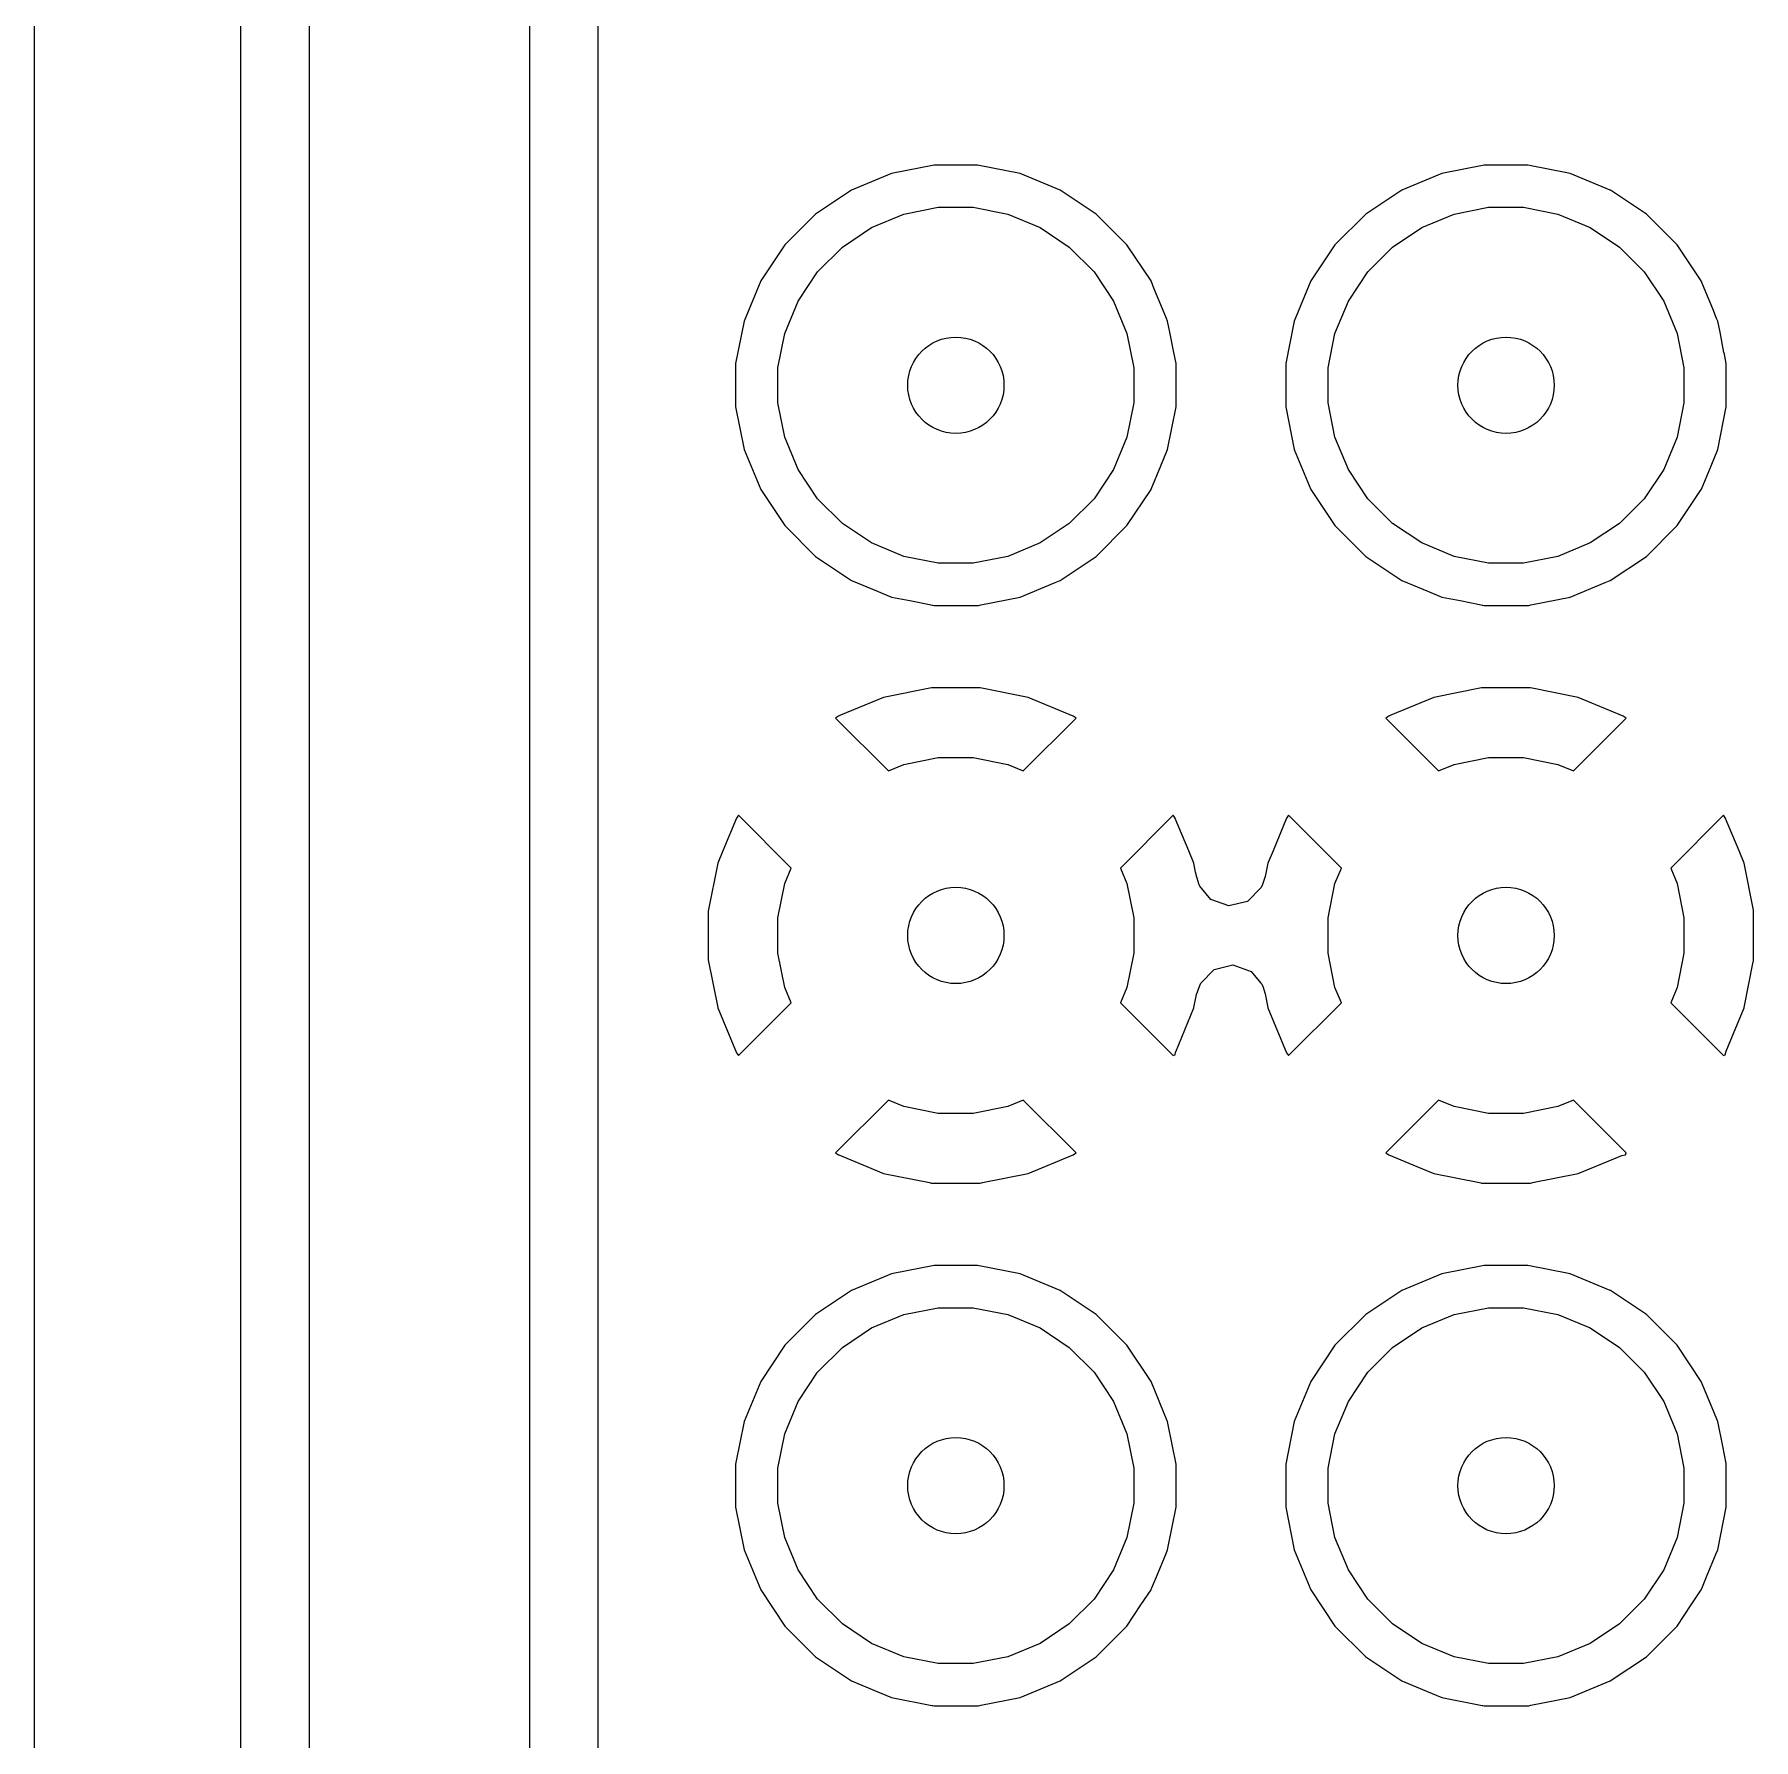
# Model space of a CAD drawing. Header units: inches. Extents: x 0.01 to 5.35, y 0.01 to 3.37.
# Drawn here: x 0.3971 to 0.6431, y 1.693 to 1.9371 of the extents above; entities that cross this region are included whole.
import ezdxf

# ---------------------------------------------------------------- set-up
doc = ezdxf.new("R2010")
doc.units = ezdxf.units.IN
doc.header["$MEASUREMENT"] = 0
doc.layers.add('BLACK', color=250, linetype='CONTINUOUS')

msp = doc.modelspace()

# ---------------------------------------------------------------- linework, layer by layer
at = {"layer": 'BLACK', "linetype": 'CONTINUOUS'}
for p, q in [((0.39711, 0.73874), (0.39711, 2.23583)), ((0.42659, 2.23583), (0.42659, 1.12842)), ((0.43646, 1.13094), (0.43646, 2.23331)), ((0.46795, 2.22678), (0.46795, 1.13747)), ((0.47781, 1.88375), (0.47781, 2.07683)), ((0.51978, 1.91715), (0.51405, 1.91478)), ((0.52587, 1.91837), (0.51978, 1.91716)), ((0.51978, 1.91716), (0.51978, 1.91715)), ((0.53208, 1.91837), (0.52587, 1.91837)), ((0.52587, 1.91837), (0.52587, 1.91837)), ((0.52587, 1.91837), (0.52587, 1.91837)), ((0.53817, 1.91716), (0.53208, 1.91837)), ((0.53208, 1.91837), (0.53208, 1.91837)), ((0.53208, 1.91837), (0.53208, 1.91837)), ((0.53817, 1.91715), (0.53817, 1.91716)), ((0.5439, 1.91478), (0.53817, 1.91715)), ((0.59852, 1.91715), (0.59279, 1.91478)), ((0.60461, 1.91837), (0.59852, 1.91716)), ((0.59852, 1.91716), (0.59852, 1.91715)), ((0.61082, 1.91837), (0.60461, 1.91837)), ((0.60461, 1.91837), (0.60461, 1.91837)), ((0.60461, 1.91837), (0.60461, 1.91837)), ((0.61691, 1.91716), (0.61082, 1.91837)), ((0.61082, 1.91837), (0.61082, 1.91837)), ((0.61082, 1.91837), (0.61082, 1.91837)), ((0.61691, 1.91715), (0.61691, 1.91716)), ((0.62264, 1.91478), (0.61691, 1.91715)), ((0.51405, 1.91478), (0.50889, 1.91133)), ((0.51405, 1.91478), (0.51405, 1.91478)), ((0.51405, 1.91478), (0.51405, 1.91478)), ((0.54391, 1.91478), (0.5439, 1.91478)), ((0.5439, 1.91478), (0.5439, 1.91478)), ((0.5439, 1.91478), (0.5439, 1.91478)), ((0.5439, 1.91478), (0.5439, 1.91478)), ((0.54907, 1.91133), (0.54391, 1.91478)), ((0.59279, 1.91478), (0.58763, 1.91133)), ((0.59279, 1.91478), (0.59279, 1.91478)), ((0.59279, 1.91478), (0.59279, 1.91478)), ((0.62265, 1.91478), (0.62264, 1.91478)), ((0.62264, 1.91478), (0.62264, 1.91478)), ((0.62781, 1.91133), (0.62265, 1.91478)), ((0.62265, 1.91478), (0.62265, 1.91478)), ((0.62265, 1.91478), (0.62265, 1.91478)), ((0.52155, 1.91134), (0.52647, 1.91232)), ((0.52647, 1.91232), (0.53148, 1.91232)), ((0.53148, 1.91232), (0.5364, 1.91134)), ((0.60029, 1.91134), (0.60521, 1.91232)), ((0.60521, 1.91232), (0.61022, 1.91232)), ((0.61022, 1.91232), (0.61515, 1.91134)), ((0.50889, 1.91133), (0.5045, 1.90694)), ((0.50889, 1.91133), (0.50889, 1.91133)), ((0.50889, 1.91133), (0.50889, 1.91133)), ((0.51274, 1.90663), (0.51691, 1.90942)), ((0.51691, 1.90942), (0.52155, 1.91134)), ((0.5364, 1.91134), (0.54104, 1.90942)), ((0.54104, 1.90942), (0.54521, 1.90663)), ((0.55346, 1.90694), (0.54907, 1.91133)), ((0.54907, 1.91133), (0.54907, 1.91133)), ((0.54907, 1.91133), (0.54907, 1.91133)), ((0.58763, 1.91133), (0.58324, 1.90694)), ((0.58763, 1.91133), (0.58763, 1.91133)), ((0.58763, 1.91133), (0.58763, 1.91133)), ((0.59148, 1.90663), (0.59565, 1.90942)), ((0.59565, 1.90942), (0.60029, 1.91134)), ((0.61515, 1.91134), (0.61978, 1.90942)), ((0.61978, 1.90942), (0.62395, 1.90663)), ((0.6322, 1.90694), (0.62781, 1.91133)), ((0.62781, 1.91133), (0.62781, 1.91133)), ((0.62781, 1.91133), (0.62781, 1.91133)), ((0.5045, 1.90694), (0.50105, 1.90178)), ((0.5045, 1.90694), (0.5045, 1.90694)), ((0.5045, 1.90694), (0.5045, 1.90694)), ((0.55691, 1.90178), (0.55346, 1.90694)), ((0.55346, 1.90694), (0.55346, 1.90694)), ((0.55346, 1.90694), (0.55346, 1.90694)), ((0.58324, 1.90694), (0.57979, 1.90178)), ((0.58324, 1.90694), (0.58324, 1.90694)), ((0.58324, 1.90694), (0.58324, 1.90694)), ((0.63565, 1.90178), (0.6322, 1.90694)), ((0.6322, 1.90694), (0.6322, 1.90694)), ((0.6322, 1.90694), (0.6322, 1.90694)), ((0.50919, 1.90308), (0.51274, 1.90663)), ((0.54521, 1.90663), (0.54876, 1.90308)), ((0.58793, 1.90308), (0.59148, 1.90663)), ((0.62395, 1.90663), (0.6275, 1.90308)), ((0.50641, 1.89891), (0.50919, 1.90308)), ((0.54876, 1.90308), (0.55155, 1.89891)), ((0.58515, 1.89891), (0.58793, 1.90308)), ((0.6275, 1.90308), (0.63029, 1.89891)), ((0.50105, 1.90178), (0.49867, 1.89604)), ((0.50105, 1.90178), (0.50105, 1.90178)), ((0.50105, 1.90178), (0.50105, 1.90178)), ((0.55732, 1.90077), (0.55691, 1.90178)), ((0.55691, 1.90178), (0.55691, 1.90178)), ((0.55855, 1.8978), (0.55732, 1.90077)), ((0.57979, 1.90178), (0.57741, 1.89604)), ((0.57979, 1.90178), (0.57979, 1.90178)), ((0.57979, 1.90178), (0.57979, 1.90178)), ((0.63606, 1.90077), (0.63565, 1.90178)), ((0.63565, 1.90178), (0.63565, 1.90178)), ((0.63729, 1.8978), (0.63606, 1.90077)), ((0.50449, 1.89428), (0.50641, 1.89891)), ((0.55155, 1.89891), (0.55346, 1.89428)), ((0.55912, 1.89643), (0.55855, 1.8978)), ((0.58323, 1.89428), (0.58515, 1.89891)), ((0.63029, 1.89891), (0.63221, 1.89428)), ((0.63786, 1.89643), (0.63729, 1.8978)), ((0.49867, 1.89604), (0.49746, 1.88995)), ((0.49867, 1.89604), (0.49867, 1.89604)), ((0.55928, 1.89604), (0.55912, 1.89643)), ((0.5596, 1.89446), (0.55928, 1.89604)), ((0.57741, 1.89604), (0.5762, 1.88995)), ((0.57741, 1.89604), (0.57741, 1.89604)), ((0.63802, 1.89604), (0.63786, 1.89643)), ((0.63834, 1.89446), (0.63802, 1.89604)), ((0.50351, 1.88936), (0.50449, 1.89428)), ((0.55346, 1.89428), (0.55444, 1.88936)), ((0.56017, 1.89156), (0.5596, 1.89446)), ((0.58225, 1.88936), (0.58323, 1.89428)), ((0.63221, 1.89428), (0.63318, 1.88936)), ((0.63891, 1.89156), (0.63834, 1.89446)), ((0.49746, 1.88995), (0.49746, 1.88995)), ((0.49746, 1.88995), (0.49746, 1.88375)), ((0.56018, 1.89155), (0.56017, 1.89156)), ((0.56049, 1.88995), (0.56018, 1.89155)), ((0.56049, 1.88375), (0.56049, 1.88995)), ((0.56049, 1.88995), (0.56049, 1.88995)), ((0.56049, 1.88995), (0.56049, 1.88995)), ((0.5762, 1.88995), (0.5762, 1.88995)), ((0.5762, 1.88995), (0.5762, 1.88375)), ((0.63892, 1.89155), (0.63891, 1.89156)), ((0.63923, 1.88995), (0.63892, 1.89155)), ((0.63923, 1.88375), (0.63923, 1.88995)), ((0.63923, 1.88995), (0.63923, 1.88995)), ((0.63923, 1.88995), (0.63923, 1.88995)), ((0.50351, 1.88434), (0.50351, 1.88936)), ((0.55444, 1.88936), (0.55444, 1.88434)), ((0.58225, 1.88434), (0.58225, 1.88936)), ((0.63318, 1.88936), (0.63318, 1.88434)), ((0.47781, 1.8116), (0.47781, 1.88375)), ((0.49746, 1.88375), (0.49746, 1.88375)), ((0.49746, 1.88375), (0.49746, 1.88375)), ((0.49746, 1.88375), (0.49867, 1.87766)), ((0.50449, 1.87942), (0.50351, 1.88434)), ((0.55444, 1.88434), (0.55346, 1.87942)), ((0.55928, 1.87766), (0.56049, 1.88375)), ((0.56049, 1.88375), (0.56049, 1.88375)), ((0.5762, 1.88375), (0.5762, 1.88375)), ((0.5762, 1.88375), (0.5762, 1.88375)), ((0.5762, 1.88375), (0.57741, 1.87766)), ((0.58323, 1.87942), (0.58225, 1.88434)), ((0.63318, 1.88434), (0.63221, 1.87942)), ((0.63802, 1.87766), (0.63923, 1.88375)), ((0.63923, 1.88375), (0.63923, 1.88375)), ((0.49867, 1.87766), (0.49867, 1.87766)), ((0.49867, 1.87766), (0.50105, 1.87192)), ((0.50641, 1.87479), (0.50449, 1.87942)), ((0.55346, 1.87942), (0.55155, 1.87479)), ((0.55832, 1.87533), (0.55928, 1.87766)), ((0.57741, 1.87766), (0.57741, 1.87766)), ((0.57741, 1.87766), (0.57979, 1.87192)), ((0.58515, 1.87479), (0.58323, 1.87942)), ((0.63221, 1.87942), (0.63029, 1.87479)), ((0.63706, 1.87533), (0.63802, 1.87766)), ((0.55694, 1.872), (0.55832, 1.87533)), ((0.63568, 1.872), (0.63706, 1.87533)), ((0.50919, 1.87062), (0.50641, 1.87479)), ((0.55155, 1.87479), (0.54876, 1.87062)), ((0.58793, 1.87062), (0.58515, 1.87479)), ((0.63029, 1.87479), (0.6275, 1.87062)), ((0.50105, 1.87192), (0.50105, 1.87192)), ((0.50105, 1.87192), (0.50105, 1.87192)), ((0.50105, 1.87192), (0.50105, 1.87192)), ((0.50105, 1.87192), (0.50105, 1.87192)), ((0.50105, 1.87192), (0.50105, 1.87192)), ((0.50105, 1.87192), (0.5045, 1.86676)), ((0.51274, 1.86707), (0.50919, 1.87062)), ((0.54876, 1.87062), (0.54521, 1.86707)), ((0.55346, 1.86676), (0.55691, 1.87192)), ((0.55691, 1.87192), (0.55694, 1.872)), ((0.57979, 1.87192), (0.57979, 1.87192)), ((0.57979, 1.87192), (0.57979, 1.87192)), ((0.57979, 1.87192), (0.57979, 1.87192)), ((0.57979, 1.87192), (0.57979, 1.87192)), ((0.57979, 1.87192), (0.57979, 1.87192)), ((0.57979, 1.87192), (0.58324, 1.86676)), ((0.59148, 1.86707), (0.58793, 1.87062)), ((0.6275, 1.87062), (0.62395, 1.86707)), ((0.6322, 1.86676), (0.63565, 1.87192)), ((0.63565, 1.87192), (0.63568, 1.872)), ((0.5045, 1.86676), (0.5045, 1.86676)), ((0.5045, 1.86676), (0.5045, 1.86676)), ((0.5045, 1.86676), (0.50889, 1.86237)), ((0.51691, 1.86428), (0.51274, 1.86707)), ((0.54521, 1.86707), (0.54104, 1.86428)), ((0.54907, 1.86237), (0.55346, 1.86676)), ((0.58324, 1.86676), (0.58324, 1.86676)), ((0.58324, 1.86676), (0.58324, 1.86676)), ((0.58324, 1.86676), (0.58763, 1.86237)), ((0.59565, 1.86428), (0.59148, 1.86707)), ((0.62395, 1.86707), (0.61978, 1.86428)), ((0.62781, 1.86237), (0.6322, 1.86676)), ((0.52155, 1.86236), (0.51691, 1.86428)), ((0.54104, 1.86428), (0.5364, 1.86236)), ((0.60029, 1.86236), (0.59565, 1.86428)), ((0.61978, 1.86428), (0.61515, 1.86236)), ((0.50889, 1.86237), (0.50889, 1.86237)), ((0.50889, 1.86237), (0.50889, 1.86237)), ((0.50889, 1.86237), (0.51405, 1.85892)), ((0.52647, 1.86138), (0.52155, 1.86236)), ((0.53148, 1.86138), (0.52647, 1.86138)), ((0.5364, 1.86236), (0.53148, 1.86138)), ((0.5439, 1.85892), (0.54907, 1.86237)), ((0.58763, 1.86237), (0.58763, 1.86237)), ((0.58763, 1.86237), (0.58763, 1.86237)), ((0.58763, 1.86237), (0.59279, 1.85892)), ((0.60521, 1.86138), (0.60029, 1.86236)), ((0.61022, 1.86138), (0.60521, 1.86138)), ((0.61515, 1.86236), (0.61022, 1.86138)), ((0.62264, 1.85892), (0.62781, 1.86237)), ((0.51405, 1.85892), (0.51405, 1.85892)), ((0.51405, 1.85892), (0.51787, 1.85734)), ((0.53817, 1.85655), (0.54317, 1.85862)), ((0.54317, 1.85862), (0.5439, 1.85892)), ((0.5439, 1.85892), (0.5439, 1.85892)), ((0.5439, 1.85892), (0.5439, 1.85892)), ((0.59279, 1.85892), (0.59279, 1.85892)), ((0.59279, 1.85892), (0.59661, 1.85734)), ((0.61691, 1.85655), (0.62191, 1.85862)), ((0.62191, 1.85862), (0.62264, 1.85892)), ((0.62264, 1.85892), (0.62264, 1.85892)), ((0.62264, 1.85892), (0.62264, 1.85892)), ((0.51787, 1.85734), (0.51978, 1.85655)), ((0.51978, 1.85655), (0.51978, 1.85655)), ((0.51978, 1.85655), (0.51978, 1.85655)), ((0.51978, 1.85655), (0.52239, 1.85603)), ((0.52239, 1.85603), (0.5252, 1.85547)), ((0.5252, 1.85547), (0.52557, 1.85539)), ((0.52557, 1.85539), (0.52568, 1.85537)), ((0.52568, 1.85537), (0.52587, 1.85533)), ((0.52587, 1.85533), (0.53208, 1.85533)), ((0.53208, 1.85533), (0.53224, 1.85533)), ((0.53224, 1.85533), (0.53255, 1.85543)), ((0.53255, 1.85543), (0.53817, 1.85655)), ((0.59661, 1.85734), (0.59852, 1.85655)), ((0.59852, 1.85655), (0.59852, 1.85655)), ((0.59852, 1.85655), (0.59852, 1.85655)), ((0.59852, 1.85655), (0.60113, 1.85603)), ((0.60113, 1.85603), (0.60394, 1.85547)), ((0.60394, 1.85547), (0.60431, 1.85539)), ((0.60431, 1.85539), (0.60442, 1.85537)), ((0.60442, 1.85537), (0.60461, 1.85533)), ((0.60461, 1.85533), (0.61082, 1.85533)), ((0.61082, 1.85533), (0.61098, 1.85533)), ((0.61098, 1.85533), (0.61129, 1.85543)), ((0.61129, 1.85543), (0.61691, 1.85655)), ((0.52549, 1.84354), (0.51864, 1.84218)), ((0.53247, 1.84354), (0.52549, 1.84354)), ((0.52549, 1.84354), (0.52549, 1.84354)), ((0.53931, 1.84218), (0.53247, 1.84354)), ((0.53247, 1.84354), (0.53247, 1.84354)), ((0.60423, 1.84354), (0.59738, 1.84218)), ((0.61121, 1.84354), (0.60423, 1.84354)), ((0.60423, 1.84354), (0.60423, 1.84354)), ((0.61805, 1.84218), (0.61121, 1.84354)), ((0.61121, 1.84354), (0.61121, 1.84354)), ((0.51864, 1.84218), (0.51247, 1.83963)), ((0.51864, 1.84218), (0.51864, 1.84218)), ((0.51864, 1.84218), (0.51864, 1.84218)), ((0.51864, 1.84218), (0.51864, 1.84218)), ((0.54576, 1.83951), (0.53931, 1.84218)), ((0.53931, 1.84218), (0.53931, 1.84218)), ((0.59738, 1.84218), (0.59121, 1.83963)), ((0.59738, 1.84218), (0.59738, 1.84218)), ((0.59738, 1.84218), (0.59738, 1.84218)), ((0.59738, 1.84218), (0.59738, 1.84218)), ((0.6245, 1.83951), (0.61805, 1.84218)), ((0.61805, 1.84218), (0.61805, 1.84218)), ((0.51219, 1.83951), (0.51177, 1.83923)), ((0.51177, 1.83923), (0.51177, 1.83923)), ((0.51177, 1.83923), (0.51933, 1.83168)), ((0.51247, 1.83963), (0.51219, 1.83951)), ((0.51219, 1.83951), (0.51219, 1.83951)), ((0.53863, 1.83168), (0.54618, 1.83923)), ((0.54618, 1.83923), (0.54576, 1.83951)), ((0.54576, 1.83951), (0.54576, 1.83951)), ((0.54618, 1.83923), (0.54618, 1.83923)), ((0.54618, 1.83923), (0.54618, 1.83923)), ((0.59093, 1.83951), (0.59051, 1.83923)), ((0.59051, 1.83923), (0.59051, 1.83923)), ((0.59051, 1.83923), (0.59807, 1.83168)), ((0.59121, 1.83963), (0.59093, 1.83951)), ((0.59093, 1.83951), (0.59093, 1.83951)), ((0.61737, 1.83168), (0.62492, 1.83923)), ((0.62492, 1.83923), (0.6245, 1.83951)), ((0.6245, 1.83951), (0.6245, 1.83951)), ((0.62492, 1.83923), (0.62492, 1.83923)), ((0.62492, 1.83923), (0.62492, 1.83923)), ((0.52155, 1.8326), (0.52647, 1.83358)), ((0.52647, 1.83358), (0.53148, 1.83358)), ((0.53148, 1.83358), (0.5364, 1.8326)), ((0.60029, 1.8326), (0.60521, 1.83358)), ((0.60521, 1.83358), (0.61022, 1.83358)), ((0.61022, 1.83358), (0.61515, 1.8326)), ((0.51933, 1.83168), (0.52155, 1.8326)), ((0.5364, 1.8326), (0.53863, 1.83168)), ((0.59807, 1.83168), (0.60029, 1.8326)), ((0.61515, 1.8326), (0.61737, 1.83168)), ((0.49758, 1.82489), (0.49564, 1.82021)), ((0.49786, 1.82531), (0.49758, 1.82489)), ((0.49758, 1.82489), (0.49758, 1.82489)), ((0.49758, 1.82489), (0.49758, 1.82489)), ((0.50541, 1.81776), (0.49786, 1.82531)), ((0.49786, 1.82531), (0.49786, 1.82531)), ((0.5601, 1.82531), (0.55255, 1.81776)), ((0.56038, 1.82489), (0.5601, 1.82531)), ((0.5601, 1.82531), (0.5601, 1.82531)), ((0.5601, 1.82531), (0.5601, 1.82531)), ((0.56039, 1.82487), (0.56038, 1.82489)), ((0.56038, 1.82489), (0.56038, 1.82489)), ((0.56232, 1.82021), (0.56039, 1.82487)), ((0.57632, 1.82489), (0.57438, 1.82021)), ((0.5766, 1.82531), (0.57632, 1.82489)), ((0.57632, 1.82489), (0.57632, 1.82489)), ((0.57632, 1.82489), (0.57632, 1.82489)), ((0.58415, 1.81776), (0.5766, 1.82531)), ((0.5766, 1.82531), (0.5766, 1.82531)), ((0.63884, 1.82531), (0.63129, 1.81776)), ((0.63912, 1.82489), (0.63884, 1.82531)), ((0.63884, 1.82531), (0.63884, 1.82531)), ((0.63884, 1.82531), (0.63884, 1.82531)), ((0.63913, 1.82487), (0.63912, 1.82489)), ((0.63912, 1.82489), (0.63912, 1.82489)), ((0.64106, 1.82021), (0.63913, 1.82487)), ((0.4949, 1.81844), (0.49354, 1.8116)), ((0.49564, 1.82021), (0.4949, 1.81845)), ((0.4949, 1.81845), (0.4949, 1.81844)), ((0.56305, 1.81845), (0.56232, 1.82021)), ((0.5633, 1.81716), (0.56305, 1.81845)), ((0.56305, 1.81845), (0.56305, 1.81845)), ((0.57364, 1.81844), (0.57327, 1.81657)), ((0.57365, 1.81845), (0.57364, 1.81844)), ((0.57438, 1.82021), (0.57365, 1.81845)), ((0.64179, 1.81845), (0.64106, 1.82021)), ((0.64179, 1.81844), (0.64179, 1.81845)), ((0.64179, 1.81845), (0.64179, 1.81845)), ((0.64313, 1.81172), (0.64179, 1.81844)), ((0.64179, 1.81844), (0.64179, 1.81844)), ((0.50449, 1.81554), (0.50541, 1.81776)), ((0.55255, 1.81776), (0.55346, 1.81554)), ((0.56345, 1.81644), (0.5633, 1.81716)), ((0.56379, 1.81536), (0.56345, 1.81644)), ((0.57327, 1.81657), (0.57281, 1.81526)), ((0.58323, 1.81554), (0.58415, 1.81776)), ((0.63129, 1.81776), (0.63221, 1.81554)), ((0.50351, 1.81062), (0.50449, 1.81554)), ((0.55346, 1.81554), (0.55444, 1.81062)), ((0.56388, 1.81518), (0.56379, 1.81536)), ((0.56546, 1.81325), (0.56388, 1.81518)), ((0.57265, 1.81494), (0.57073, 1.81296)), ((0.57281, 1.81526), (0.57265, 1.81494)), ((0.58225, 1.81062), (0.58323, 1.81554)), ((0.63221, 1.81554), (0.63318, 1.81062)), ((0.47781, 1.72627), (0.47781, 1.8116)), ((0.49354, 1.8116), (0.49354, 1.80462)), ((0.56806, 1.81233), (0.56546, 1.81325)), ((0.57073, 1.81296), (0.56806, 1.81233)), ((0.64315, 1.81163), (0.64313, 1.81172)), ((0.64315, 1.8116), (0.64315, 1.81163)), ((0.64315, 1.80462), (0.64315, 1.8116)), ((0.50351, 1.8056), (0.50351, 1.81062)), ((0.55444, 1.81062), (0.55444, 1.8056)), ((0.58225, 1.8056), (0.58225, 1.81062)), ((0.63318, 1.81062), (0.63318, 1.8056)), ((0.49354, 1.80462), (0.4949, 1.79778)), ((0.50449, 1.80068), (0.50351, 1.8056)), ((0.55444, 1.8056), (0.55346, 1.80068)), ((0.56596, 1.80326), (0.56863, 1.80389)), ((0.56863, 1.80389), (0.57123, 1.80297)), ((0.58323, 1.80068), (0.58225, 1.8056)), ((0.63318, 1.8056), (0.63221, 1.80068)), ((0.64179, 1.79778), (0.64309, 1.80432)), ((0.64309, 1.80432), (0.64312, 1.80443)), ((0.64312, 1.80443), (0.64315, 1.80462)), ((0.56388, 1.80096), (0.56405, 1.80128)), ((0.56405, 1.80128), (0.56596, 1.80326)), ((0.57123, 1.80297), (0.57261, 1.8013)), ((0.57261, 1.8013), (0.57276, 1.80114)), ((0.57276, 1.80114), (0.57277, 1.8011)), ((0.57277, 1.8011), (0.57281, 1.80104)), ((0.57281, 1.80104), (0.57287, 1.80092)), ((0.50541, 1.79846), (0.50449, 1.80068)), ((0.55346, 1.80068), (0.55255, 1.79846)), ((0.56305, 1.79778), (0.56342, 1.79965)), ((0.56342, 1.79965), (0.56388, 1.80096)), ((0.57287, 1.80092), (0.5729, 1.80086)), ((0.5729, 1.80086), (0.57325, 1.79978)), ((0.57325, 1.79978), (0.57364, 1.79778)), ((0.58415, 1.79846), (0.58323, 1.80068)), ((0.63221, 1.80068), (0.63129, 1.79846)), ((0.4949, 1.79778), (0.4949, 1.79777)), ((0.4949, 1.79777), (0.49758, 1.79133)), ((0.49786, 1.79091), (0.50541, 1.79846)), ((0.55255, 1.79846), (0.5601, 1.79091)), ((0.56044, 1.79148), (0.56305, 1.79777)), ((0.56305, 1.79777), (0.56305, 1.79778)), ((0.57364, 1.79778), (0.57365, 1.79777)), ((0.57365, 1.79777), (0.57632, 1.79133)), ((0.5766, 1.79091), (0.58415, 1.79846)), ((0.63129, 1.79846), (0.63884, 1.79091)), ((0.63954, 1.79234), (0.64179, 1.79777)), ((0.64179, 1.79777), (0.64179, 1.79778)), ((0.49758, 1.79133), (0.49758, 1.79133)), ((0.49758, 1.79133), (0.49786, 1.79091)), ((0.56035, 1.79104), (0.56042, 1.79142)), ((0.56042, 1.79142), (0.56044, 1.79148)), ((0.57632, 1.79133), (0.57632, 1.79133)), ((0.57632, 1.79133), (0.5766, 1.79091)), ((0.6391, 1.79102), (0.63921, 1.79155)), ((0.63921, 1.79155), (0.63954, 1.79234)), ((0.49786, 1.79091), (0.49786, 1.79091)), ((0.49786, 1.79091), (0.49786, 1.79091)), ((0.5601, 1.79091), (0.56034, 1.79101)), ((0.5601, 1.79091), (0.5601, 1.79091)), ((0.5601, 1.79091), (0.5601, 1.79091)), ((0.5601, 1.79091), (0.5601, 1.79091)), ((0.56034, 1.79101), (0.56035, 1.79104)), ((0.5766, 1.79091), (0.5766, 1.79091)), ((0.5766, 1.79091), (0.5766, 1.79091)), ((0.63884, 1.79091), (0.6391, 1.79102)), ((0.63884, 1.79091), (0.63884, 1.79091)), ((0.63884, 1.79091), (0.63884, 1.79091)), ((0.63884, 1.79091), (0.63884, 1.79091)), ((0.51933, 1.78454), (0.51177, 1.77699)), ((0.52155, 1.78362), (0.51933, 1.78454)), ((0.53863, 1.78454), (0.5364, 1.78362)), ((0.54618, 1.77699), (0.53863, 1.78454)), ((0.59807, 1.78454), (0.59051, 1.77699)), ((0.60029, 1.78362), (0.59807, 1.78454)), ((0.61737, 1.78454), (0.61515, 1.78362)), ((0.62492, 1.77699), (0.61737, 1.78454)), ((0.52647, 1.78264), (0.52155, 1.78362)), ((0.53148, 1.78264), (0.52647, 1.78264)), ((0.5364, 1.78362), (0.53148, 1.78264)), ((0.60521, 1.78264), (0.60029, 1.78362)), ((0.61022, 1.78264), (0.60521, 1.78264)), ((0.61515, 1.78362), (0.61022, 1.78264)), ((0.51177, 1.77699), (0.51177, 1.77699)), ((0.51177, 1.77699), (0.51177, 1.77699)), ((0.51177, 1.77699), (0.51219, 1.77671)), ((0.51219, 1.77671), (0.51219, 1.77671)), ((0.51219, 1.77671), (0.51219, 1.77671)), ((0.51219, 1.77671), (0.51222, 1.7767)), ((0.51222, 1.7767), (0.51622, 1.77504)), ((0.53931, 1.77404), (0.54576, 1.77671)), ((0.54576, 1.77671), (0.54596, 1.77684)), ((0.54576, 1.77671), (0.54576, 1.77671)), ((0.54596, 1.77684), (0.54618, 1.77699)), ((0.54618, 1.77699), (0.54618, 1.77699)), ((0.54618, 1.77699), (0.54618, 1.77699)), ((0.59051, 1.77699), (0.59051, 1.77699)), ((0.59051, 1.77699), (0.59051, 1.77699)), ((0.59051, 1.77699), (0.59093, 1.77671)), ((0.59093, 1.77671), (0.59093, 1.77671)), ((0.59093, 1.77671), (0.59093, 1.77671)), ((0.59093, 1.77671), (0.59096, 1.7767)), ((0.59096, 1.7767), (0.59496, 1.77504)), ((0.62313, 1.77614), (0.62428, 1.77662)), ((0.62428, 1.77662), (0.62481, 1.77672)), ((0.62481, 1.77672), (0.62492, 1.77699)), ((0.51622, 1.77504), (0.51864, 1.77404)), ((0.51864, 1.77404), (0.51864, 1.77404)), ((0.51864, 1.77404), (0.52519, 1.77274)), ((0.53277, 1.77274), (0.53931, 1.77404)), ((0.53931, 1.77404), (0.53931, 1.77404)), ((0.59496, 1.77504), (0.59738, 1.77404)), ((0.59738, 1.77404), (0.59738, 1.77404)), ((0.59738, 1.77404), (0.60393, 1.77274)), ((0.61151, 1.77274), (0.61805, 1.77404)), ((0.61805, 1.77404), (0.62313, 1.77614)), ((0.61805, 1.77404), (0.61805, 1.77404)), ((0.52519, 1.77274), (0.52537, 1.7727)), ((0.52537, 1.7727), (0.52546, 1.77268)), ((0.52546, 1.77268), (0.52549, 1.77268)), ((0.52549, 1.77268), (0.53247, 1.77268)), ((0.53247, 1.77268), (0.53266, 1.77271)), ((0.53247, 1.77268), (0.53247, 1.77268)), ((0.53266, 1.77271), (0.53277, 1.77274)), ((0.60393, 1.77274), (0.60411, 1.7727)), ((0.60411, 1.7727), (0.6042, 1.77268)), ((0.6042, 1.77268), (0.60423, 1.77268)), ((0.60423, 1.77268), (0.61121, 1.77268)), ((0.61121, 1.77268), (0.6114, 1.77271)), ((0.61121, 1.77268), (0.61121, 1.77268)), ((0.6114, 1.77271), (0.61151, 1.77274)), ((0.51978, 1.75967), (0.51405, 1.7573)), ((0.52587, 1.76089), (0.51978, 1.75967)), ((0.51978, 1.75967), (0.51978, 1.75967)), ((0.53208, 1.76089), (0.52587, 1.76089)), ((0.52587, 1.76089), (0.52587, 1.76089)), ((0.52587, 1.76089), (0.52587, 1.76089)), ((0.53817, 1.75967), (0.53208, 1.76089)), ((0.53208, 1.76089), (0.53208, 1.76089)), ((0.53208, 1.76089), (0.53208, 1.76089)), ((0.5439, 1.7573), (0.53817, 1.75967)), ((0.53817, 1.75967), (0.53817, 1.75967)), ((0.59852, 1.75967), (0.59279, 1.7573)), ((0.60461, 1.76089), (0.59852, 1.75967)), ((0.59852, 1.75967), (0.59852, 1.75967)), ((0.61082, 1.76089), (0.60461, 1.76089)), ((0.60461, 1.76089), (0.60461, 1.76089)), ((0.60461, 1.76089), (0.60461, 1.76089)), ((0.61691, 1.75967), (0.61082, 1.76089)), ((0.61082, 1.76089), (0.61082, 1.76089)), ((0.61082, 1.76089), (0.61082, 1.76089)), ((0.62264, 1.7573), (0.61691, 1.75967)), ((0.61691, 1.75967), (0.61691, 1.75967)), ((0.51405, 1.7573), (0.50889, 1.75385)), ((0.51405, 1.7573), (0.51405, 1.7573)), ((0.51405, 1.7573), (0.51405, 1.7573)), ((0.54391, 1.7573), (0.5439, 1.7573)), ((0.5439, 1.7573), (0.5439, 1.7573)), ((0.5439, 1.7573), (0.5439, 1.7573)), ((0.5439, 1.7573), (0.5439, 1.7573)), ((0.54907, 1.75385), (0.54391, 1.7573)), ((0.59279, 1.7573), (0.58763, 1.75385)), ((0.59279, 1.7573), (0.59279, 1.7573)), ((0.59279, 1.7573), (0.59279, 1.7573)), ((0.62265, 1.7573), (0.62264, 1.7573)), ((0.62264, 1.7573), (0.62264, 1.7573)), ((0.62781, 1.75385), (0.62265, 1.7573)), ((0.62265, 1.7573), (0.62265, 1.7573)), ((0.62265, 1.7573), (0.62265, 1.7573)), ((0.52155, 1.75386), (0.52647, 1.75484)), ((0.52647, 1.75484), (0.53148, 1.75484)), ((0.53148, 1.75484), (0.5364, 1.75386)), ((0.60029, 1.75386), (0.60521, 1.75484)), ((0.60521, 1.75484), (0.61022, 1.75484)), ((0.61022, 1.75484), (0.61515, 1.75386)), ((0.50889, 1.75385), (0.5045, 1.74946)), ((0.50889, 1.75385), (0.50889, 1.75385)), ((0.50889, 1.75385), (0.50889, 1.75385)), ((0.51274, 1.74915), (0.51691, 1.75194)), ((0.51691, 1.75194), (0.52155, 1.75386)), ((0.5364, 1.75386), (0.54104, 1.75194)), ((0.54104, 1.75194), (0.54521, 1.74915)), ((0.55346, 1.74946), (0.54907, 1.75385)), ((0.54907, 1.75385), (0.54907, 1.75385)), ((0.54907, 1.75385), (0.54907, 1.75385)), ((0.58763, 1.75385), (0.58324, 1.74946)), ((0.58763, 1.75385), (0.58763, 1.75385)), ((0.58763, 1.75385), (0.58763, 1.75385)), ((0.59148, 1.74915), (0.59565, 1.75194)), ((0.59565, 1.75194), (0.60029, 1.75386)), ((0.61515, 1.75386), (0.61978, 1.75194)), ((0.61978, 1.75194), (0.62395, 1.74915)), ((0.6322, 1.74946), (0.62781, 1.75385)), ((0.62781, 1.75385), (0.62781, 1.75385)), ((0.62781, 1.75385), (0.62781, 1.75385)), ((0.5045, 1.74946), (0.50105, 1.7443)), ((0.5045, 1.74946), (0.5045, 1.74946)), ((0.5045, 1.74946), (0.5045, 1.74946)), ((0.55691, 1.7443), (0.55346, 1.74946)), ((0.55346, 1.74946), (0.55346, 1.74946)), ((0.55346, 1.74946), (0.55346, 1.74946)), ((0.58324, 1.74946), (0.57979, 1.7443)), ((0.58324, 1.74946), (0.58324, 1.74946)), ((0.58324, 1.74946), (0.58324, 1.74946)), ((0.63565, 1.7443), (0.6322, 1.74946)), ((0.6322, 1.74946), (0.6322, 1.74946)), ((0.6322, 1.74946), (0.6322, 1.74946)), ((0.50919, 1.7456), (0.51274, 1.74915)), ((0.54521, 1.74915), (0.54876, 1.7456)), ((0.58793, 1.7456), (0.59148, 1.74915)), ((0.62395, 1.74915), (0.6275, 1.7456)), ((0.50641, 1.74143), (0.50919, 1.7456)), ((0.54876, 1.7456), (0.55155, 1.74143)), ((0.58515, 1.74143), (0.58793, 1.7456)), ((0.6275, 1.7456), (0.63029, 1.74143)), ((0.50105, 1.7443), (0.49867, 1.73856)), ((0.50105, 1.7443), (0.50105, 1.7443)), ((0.50105, 1.7443), (0.50105, 1.7443)), ((0.55871, 1.73994), (0.55691, 1.7443)), ((0.55691, 1.7443), (0.55691, 1.7443)), ((0.55691, 1.7443), (0.55691, 1.7443)), ((0.57979, 1.7443), (0.57741, 1.73856)), ((0.57979, 1.7443), (0.57979, 1.7443)), ((0.57979, 1.7443), (0.57979, 1.7443)), ((0.63745, 1.73994), (0.63565, 1.7443)), ((0.63565, 1.7443), (0.63565, 1.7443)), ((0.63565, 1.7443), (0.63565, 1.7443)), ((0.50449, 1.7368), (0.50641, 1.74143)), ((0.55155, 1.74143), (0.55346, 1.7368)), ((0.55924, 1.73865), (0.55871, 1.73994)), ((0.58323, 1.7368), (0.58515, 1.74143)), ((0.63029, 1.74143), (0.63221, 1.7368)), ((0.63798, 1.73865), (0.63745, 1.73994)), ((0.49867, 1.73856), (0.49746, 1.73247)), ((0.49867, 1.73856), (0.49867, 1.73856)), ((0.55928, 1.73856), (0.55924, 1.73865)), ((0.55999, 1.73501), (0.55928, 1.73856)), ((0.57741, 1.73856), (0.5762, 1.73247)), ((0.57741, 1.73856), (0.57741, 1.73856)), ((0.63802, 1.73856), (0.63798, 1.73865)), ((0.63873, 1.73501), (0.63802, 1.73856)), ((0.63802, 1.73856), (0.63802, 1.73856)), ((0.63802, 1.73856), (0.63802, 1.73856)), ((0.50351, 1.73188), (0.50449, 1.7368)), ((0.55346, 1.7368), (0.55444, 1.73188)), ((0.56049, 1.73247), (0.55999, 1.73501)), ((0.58225, 1.73188), (0.58323, 1.7368)), ((0.63221, 1.7368), (0.63318, 1.73188)), ((0.63922, 1.73256), (0.63873, 1.73501)), ((0.49746, 1.73247), (0.49746, 1.73247)), ((0.49746, 1.73247), (0.49746, 1.72627)), ((0.56049, 1.72627), (0.56049, 1.73247)), ((0.56049, 1.73247), (0.56049, 1.73247)), ((0.56049, 1.73247), (0.56049, 1.73247)), ((0.5762, 1.73247), (0.5762, 1.73247)), ((0.5762, 1.73247), (0.5762, 1.72627)), ((0.63923, 1.73248), (0.63922, 1.73256)), ((0.63923, 1.73247), (0.63923, 1.73248)), ((0.63923, 1.72627), (0.63923, 1.73247)), ((0.63923, 1.73247), (0.63923, 1.73247)), ((0.63923, 1.73247), (0.63923, 1.73247)), ((0.50351, 1.72686), (0.50351, 1.73188)), ((0.55444, 1.73188), (0.55444, 1.72686)), ((0.58225, 1.72686), (0.58225, 1.73188)), ((0.63318, 1.73188), (0.63318, 1.72686)), ((0.47781, 1.64753), (0.47781, 1.72627)), ((0.49746, 1.72627), (0.49746, 1.72627)), ((0.49746, 1.72627), (0.49746, 1.72627)), ((0.49746, 1.72627), (0.49867, 1.72018)), ((0.50449, 1.72194), (0.50351, 1.72686)), ((0.55444, 1.72686), (0.55346, 1.72194)), ((0.55928, 1.72018), (0.56049, 1.72627)), ((0.56049, 1.72627), (0.56049, 1.72627)), ((0.5762, 1.72627), (0.5762, 1.72627)), ((0.5762, 1.72627), (0.5762, 1.72627)), ((0.5762, 1.72627), (0.57741, 1.72018)), ((0.58323, 1.72194), (0.58225, 1.72686)), ((0.63318, 1.72686), (0.63221, 1.72194)), ((0.63802, 1.72018), (0.63923, 1.72627)), ((0.49867, 1.72018), (0.49867, 1.72018)), ((0.49867, 1.72018), (0.50105, 1.71444)), ((0.50641, 1.71731), (0.50449, 1.72194)), ((0.55346, 1.72194), (0.55155, 1.71731)), ((0.55907, 1.71966), (0.55928, 1.72018)), ((0.57741, 1.72018), (0.57741, 1.72018)), ((0.57741, 1.72018), (0.57979, 1.71444)), ((0.58515, 1.71731), (0.58323, 1.72194)), ((0.63221, 1.72194), (0.63029, 1.71731)), ((0.63781, 1.71966), (0.63802, 1.72018)), ((0.55769, 1.71634), (0.55907, 1.71966)), ((0.55907, 1.71966), (0.55907, 1.71966)), ((0.63643, 1.71634), (0.63781, 1.71966)), ((0.63781, 1.71966), (0.63781, 1.71966)), ((0.50919, 1.71314), (0.50641, 1.71731)), ((0.55155, 1.71731), (0.54876, 1.71314)), ((0.557, 1.71466), (0.55769, 1.71634)), ((0.58793, 1.71314), (0.58515, 1.71731)), ((0.63029, 1.71731), (0.6275, 1.71314)), ((0.63574, 1.71466), (0.63643, 1.71634)), ((0.50105, 1.71444), (0.50105, 1.71444)), ((0.50105, 1.71444), (0.50105, 1.71444)), ((0.50105, 1.71444), (0.50105, 1.71444)), ((0.50105, 1.71444), (0.50105, 1.71444)), ((0.50105, 1.71444), (0.50105, 1.71444)), ((0.50105, 1.71444), (0.5045, 1.70928)), ((0.51274, 1.70959), (0.50919, 1.71314)), ((0.54876, 1.71314), (0.54521, 1.70959)), ((0.55547, 1.7123), (0.55691, 1.71444)), ((0.55691, 1.71444), (0.557, 1.71466)), ((0.57979, 1.71444), (0.57979, 1.71444)), ((0.57979, 1.71444), (0.57979, 1.71444)), ((0.57979, 1.71444), (0.57979, 1.71444)), ((0.57979, 1.71444), (0.57979, 1.71444)), ((0.57979, 1.71444), (0.57979, 1.71444)), ((0.57979, 1.71444), (0.58324, 1.70928)), ((0.59148, 1.70959), (0.58793, 1.71314)), ((0.6275, 1.71314), (0.62395, 1.70959)), ((0.63421, 1.7123), (0.63565, 1.71444)), ((0.63565, 1.71444), (0.63574, 1.71466)), ((0.55346, 1.70928), (0.55547, 1.7123)), ((0.6322, 1.70928), (0.63421, 1.7123)), ((0.5045, 1.70928), (0.5045, 1.70928)), ((0.5045, 1.70928), (0.5045, 1.70928)), ((0.5045, 1.70928), (0.50889, 1.70489)), ((0.51691, 1.7068), (0.51274, 1.70959)), ((0.54521, 1.70959), (0.54104, 1.7068)), ((0.54907, 1.70489), (0.55346, 1.70928)), ((0.55346, 1.70928), (0.55346, 1.70928)), ((0.58324, 1.70928), (0.58324, 1.70928)), ((0.58324, 1.70928), (0.58324, 1.70928)), ((0.58324, 1.70928), (0.58763, 1.70489)), ((0.59565, 1.7068), (0.59148, 1.70959)), ((0.62395, 1.70959), (0.61978, 1.7068)), ((0.62781, 1.70489), (0.6322, 1.70928)), ((0.6322, 1.70928), (0.6322, 1.70928)), ((0.52155, 1.70488), (0.51691, 1.7068)), ((0.54104, 1.7068), (0.5364, 1.70488)), ((0.60029, 1.70488), (0.59565, 1.7068)), ((0.61978, 1.7068), (0.61515, 1.70488)), ((0.50889, 1.70489), (0.50889, 1.70489)), ((0.50889, 1.70489), (0.50889, 1.70489)), ((0.50889, 1.70489), (0.51405, 1.70144)), ((0.52647, 1.7039), (0.52155, 1.70488)), ((0.53148, 1.7039), (0.52647, 1.7039)), ((0.5364, 1.70488), (0.53148, 1.7039)), ((0.5439, 1.70144), (0.54907, 1.70489)), ((0.58763, 1.70489), (0.58763, 1.70489)), ((0.58763, 1.70489), (0.58763, 1.70489)), ((0.58763, 1.70489), (0.59279, 1.70144)), ((0.60521, 1.7039), (0.60029, 1.70488)), ((0.61022, 1.7039), (0.60521, 1.7039)), ((0.61515, 1.70488), (0.61022, 1.7039)), ((0.62264, 1.70144), (0.62781, 1.70489)), ((0.51405, 1.70144), (0.51405, 1.70144)), ((0.51405, 1.70144), (0.51759, 1.69997)), ((0.53817, 1.69907), (0.5439, 1.70144)), ((0.59279, 1.70144), (0.59279, 1.70144)), ((0.59279, 1.70144), (0.59633, 1.69997)), ((0.61691, 1.69907), (0.62264, 1.70144)), ((0.51759, 1.69997), (0.51978, 1.69907)), ((0.51978, 1.69907), (0.52554, 1.69792)), ((0.52554, 1.69792), (0.52555, 1.69792)), ((0.52555, 1.69792), (0.52557, 1.69791)), ((0.52557, 1.69791), (0.52568, 1.69789)), ((0.52568, 1.69789), (0.52587, 1.69785)), ((0.52587, 1.69785), (0.53208, 1.69785)), ((0.53208, 1.69785), (0.53224, 1.69785)), ((0.53224, 1.69785), (0.53255, 1.69795)), ((0.53255, 1.69795), (0.53817, 1.69907)), ((0.59633, 1.69997), (0.59852, 1.69907)), ((0.59852, 1.69907), (0.60428, 1.69792)), ((0.60428, 1.69792), (0.60429, 1.69792)), ((0.60429, 1.69792), (0.60431, 1.69791)), ((0.60431, 1.69791), (0.60442, 1.69789)), ((0.60442, 1.69789), (0.60461, 1.69785)), ((0.60461, 1.69785), (0.61082, 1.69785)), ((0.61082, 1.69785), (0.61098, 1.69785)), ((0.61098, 1.69785), (0.61129, 1.69795)), ((0.61129, 1.69795), (0.61691, 1.69907))]:
    msp.add_line(p, q, dxfattribs=at)
at = {"layer": 'BLACK'}
for centre in [(0.52898, 1.88685), (0.60772, 1.88685), (0.52898, 1.80811), (0.60772, 1.80811), (0.52898, 1.72937), (0.60772, 1.72937)]:
    msp.add_circle(centre, 0.00689, dxfattribs=at)
at = {"layer": 'WHITE'}
for centre in [(0.52898, 1.88685), (0.60772, 1.88685), (0.52898, 1.80811), (0.60772, 1.80811), (0.52898, 1.72937), (0.60772, 1.72937)]:
    msp.add_circle(centre, 0.00689, dxfattribs=at)

doc.saveas('drawing.dxf')
